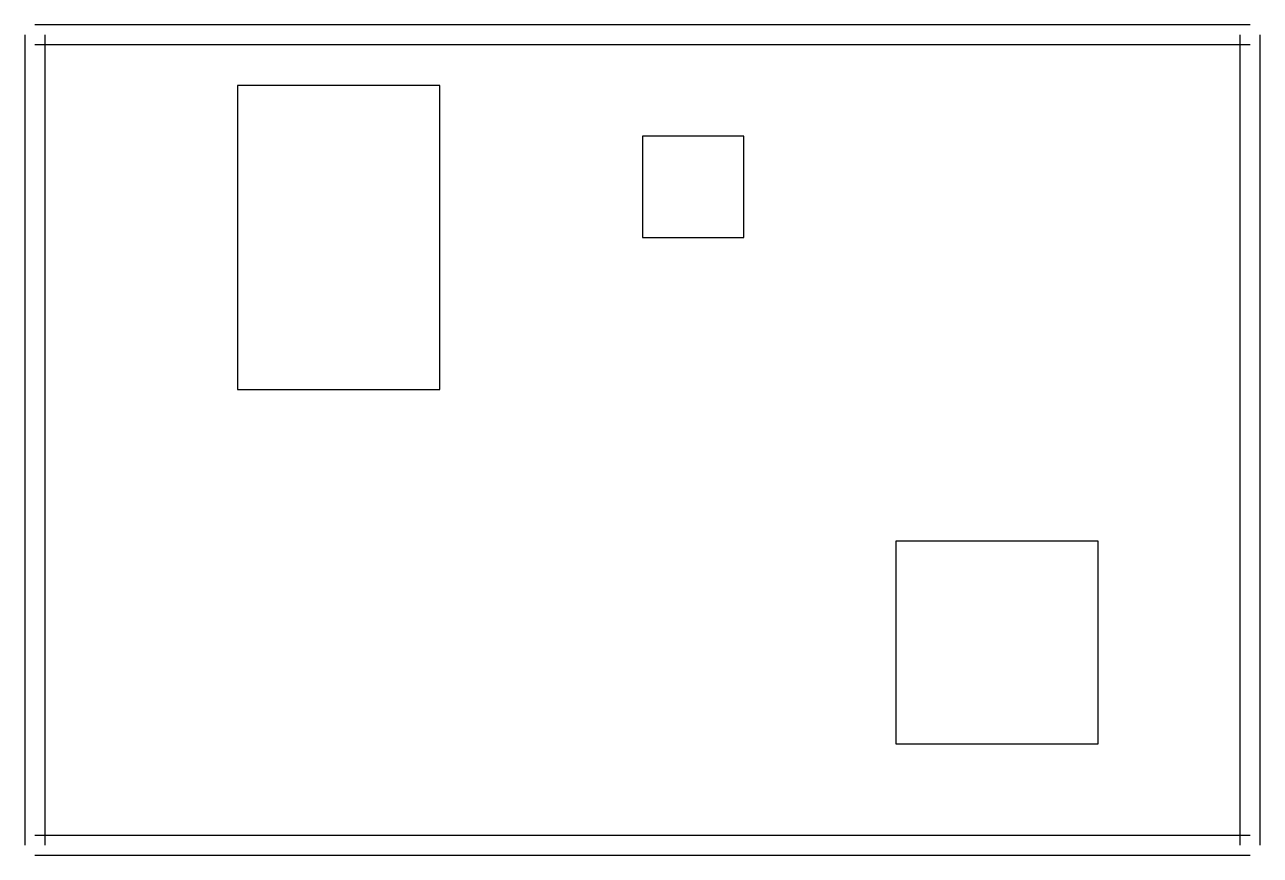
# Model space of a CAD drawing. Header units: metres. Extents: x -0.1 to 12.1, y -0.1 to 8.1.
import ezdxf

# ---------------------------------------------------------------- set-up
doc = ezdxf.new("R2010")
doc.units = ezdxf.units.M

msp = doc.modelspace()

# ---------------------------------------------------------------- linework, layer by layer
at = {"layer": 'A-FLOR'}
msp.add_lwpolyline([(0.1, 0.1), (11.9, 0.1), (11.9, 7.9), (0.1, 7.9)], close=True, dxfattribs=at)
at = {"layer": 'A-FLOR-OPEN'}
msp.add_lwpolyline([(8.5, 1), (10.5, 1), (10.5, 3), (8.5, 3)], close=True, dxfattribs=at)
at = {"layer": 'A-FLOR-OVHD'}
msp.add_lwpolyline([(6, 6), (7, 6), (7, 7), (6, 7)], close=True, dxfattribs=at)
at = {"layer": 'A-FLOR-STAIR'}
msp.add_lwpolyline([(2, 4.5), (4, 4.5), (4, 7.5), (2, 7.5)], close=True, dxfattribs=at)
at = {"layer": 'A-WALL'}
for p, q in [((12, 8.1), (0, 8.1)), ((-0.1, 8), (-0.1, 0)), ((0.1, 8), (0.1, 0)), ((11.9, 0), (11.9, 8)), ((12.1, 0), (12.1, 8)), ((12, 7.9), (0, 7.9)), ((0, 0.1), (12, 0.1)), ((0, -0.1), (12, -0.1))]:
    msp.add_line(p, q, dxfattribs=at)

doc.saveas('drawing.dxf')
